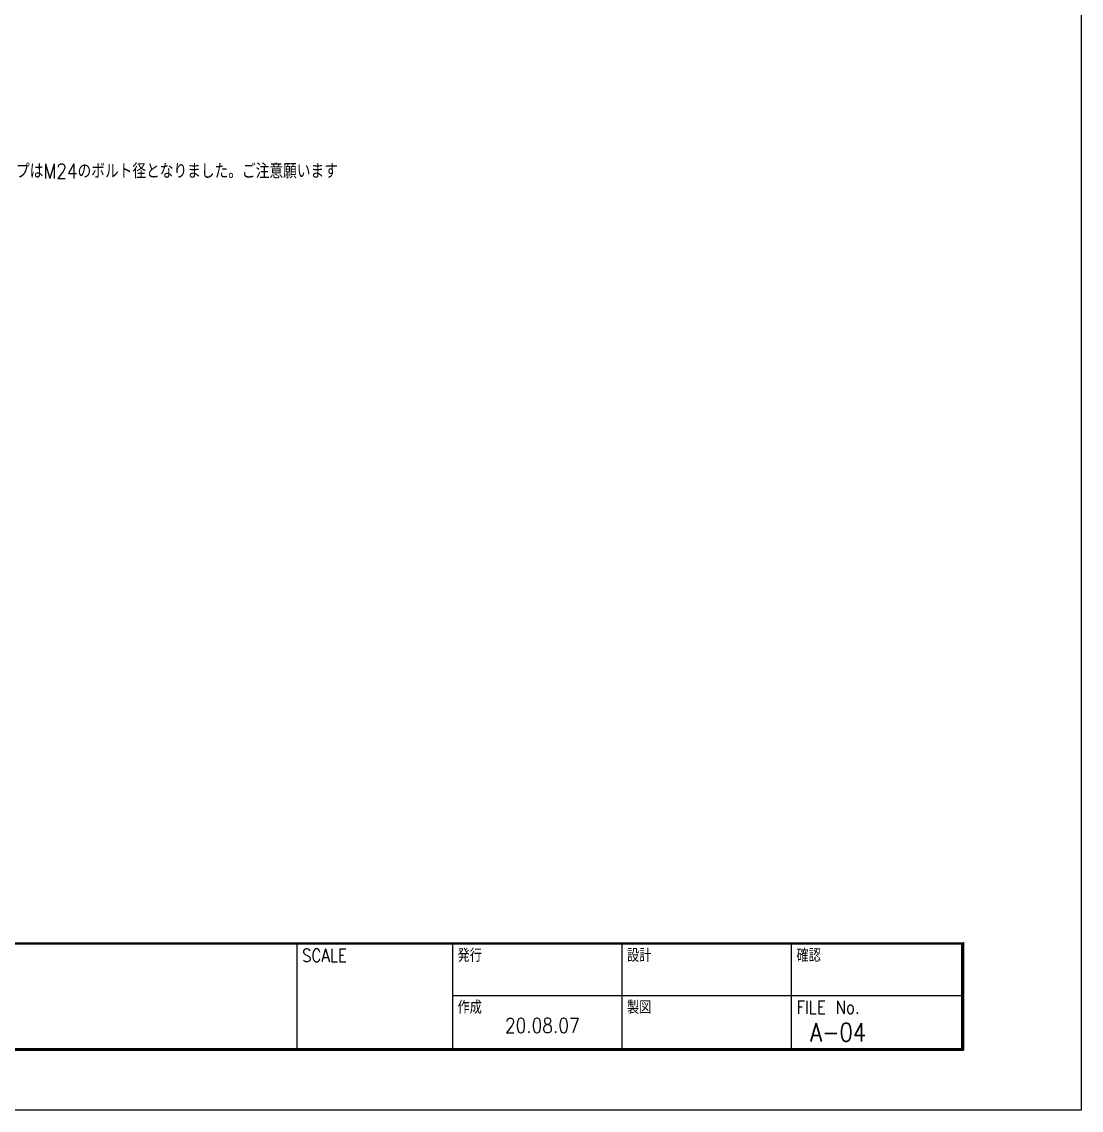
# Model space of a CAD drawing. Extents: x 89504 to 820828, y -112826 to 219894.
# Drawn here: x 819382 to 820828, y -108856 to -107371 of the extents above; entities that cross this region are included whole.
import ezdxf
from ezdxf.enums import TextEntityAlignment as Align

# ---------------------------------------------------------------- set-up
doc = ezdxf.new("R2010")
doc.units = 0
doc.header["$MEASUREMENT"] = 0
for name, color, linetype in [('00_01図', 4, 'CONTINUOUS'), ('00_修正第五回', 2, 'CONTINUOUS'), ('I図面枠', 211, 'CONTINUOUS'), ('waku$0$MOJI', 7, 'CONTINUOUS'), ('waku$0$ZATU', 3, 'CONTINUOUS')]:
    doc.layers.add(name, color=color, linetype=linetype)
doc.layers.add('00_ADDL', color=253, linetype='CONTINUOUS', plot=False)
doc.layers.add('waku$0$DEF', color=161, linetype='CONTINUOUS', plot=False)
doc.styles.add('DRACAD', font='txt', dxfattribs={"width": 0.85, "bigfont": 'extfont2'})
doc.styles.add('waku$0$DRACAD', font='txt', dxfattribs={"width": 0.85, "bigfont": 'extfont2'})

# ---------------------------------------------------------------- blocks, each defined once
blk = doc.blocks.new('waku')
at = {"layer": 'waku$0$DEF'}
blk.add_lwpolyline([(-76102, 40666), (92098, 40666), (92098, -78134), (-76102, -78134)], close=True, dxfattribs=at)
at = {"layer": 'waku$0$ZATU', "color": 5}
for p, q in [((-69538, -69001), (85614, -69001)), ((-69490, -69048), (85566, -69048)), ((49272, -69048), (49272, -74759)), ((57768, -69048), (57768, -74759)), ((67018, -69048), (67018, -74759)), ((76269, -69048), (76269, -74759)), ((85566, -69048), (85566, -74759)), ((85614, -69001), (85614, -74806)), ((85661, -68954), (85661, -74854)), ((57768, -71880), (85566, -71880)), ((-69538, -74806), (85614, -74806)), ((-69490, -74759), (85566, -74759)), ((-69585, -74854), (85661, -74854))]:
    blk.add_line(p, q, dxfattribs=at)
at = {"layer": 'waku$0$MOJI', "style": 'waku$0$DRACAD', "width": 0.85}
blk.add_text('20.08.07', height=800.1, dxfattribs=at).set_placement((62673, -73506), align=Align.MIDDLE)
at = {"layer": 'waku$0$ZATU', "color": 5, "style": 'waku$0$DRACAD', "width": 0.85}
for s, p in [('SCALE', (49556, -70040)), ('発行', (58051, -70040)), ('設計', (67301, -70040)), ('確認', (76552, -70040)), ('作成', (58051, -72871)), ('製図', (67301, -72871)), ('FILE No.', (76552, -72871))]:
    blk.add_text(s, height=707.9, dxfattribs=at).set_placement(p)

msp = doc.modelspace()

# ---------------------------------------------------------------- linework, layer by layer
at = {"layer": '00_ADDL', "linetype": 'Continuous'}
msp.add_line((820827.5901, -108856.41828), (816622.5901, -108856.41828), dxfattribs=at)

# ---------------------------------------------------------------- block references
at = {"layer": 'I図面枠', "xscale": 0.025, "yscale": 0.025, "zscale": 0.025}
msp.add_blockref('waku', (818525.15095, -106903.07418), dxfattribs=at)

# ---------------------------------------------------------------- texts
at = {"layer": '00_01図', "linetype": 'Continuous', "lineweight": -3, "style": 'DRACAD', "width": 0.85}
msp.add_text('※設計上、素地タイプはM22、メッキタイプはM24のボルト径となりました。ご注意願います', height=20, dxfattribs=at).set_placement((819411.13184, -107575.15813), align=Align.MIDDLE_CENTER)
at = {"layer": '00_修正第五回', "style": 'DRACAD', "width": 0.85}
msp.add_text('A-04', height=25, dxfattribs=at).set_placement((820495.82774, -108750.08042), align=Align.MIDDLE_CENTER)

doc.saveas('drawing.dxf')
